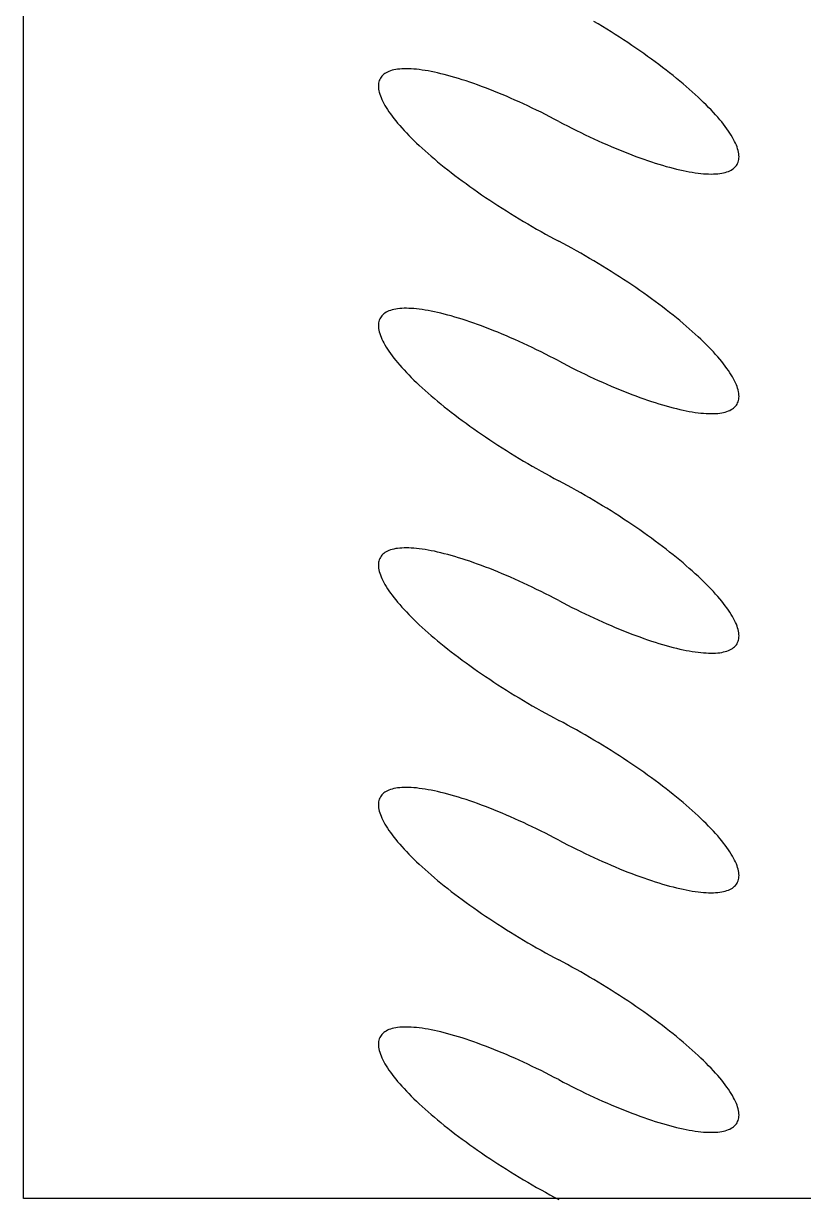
# Model space of a CAD drawing. Header units: millimetres. Extents: x -187744 to 2148, y -49419 to 6550.
# Drawn here: x -11965.4 to -11902.9, y -11611.5 to -11517.3 of the extents above; entities that cross this region are included whole.
import ezdxf

# ---------------------------------------------------------------- set-up
doc = ezdxf.new("R2010")
doc.units = ezdxf.units.MM
doc.header["$LTSCALE"] = 1000
doc.header["$MEASUREMENT"] = 0
doc.layers.add('A-WINDOW', color=12, linetype='Continuous')
doc.layers.add('FF-FURNA', color=40, linetype='Continuous')

# ---------------------------------------------------------------- blocks, each defined once
blk = doc.blocks.new('06BDR-PR2')
for points in [[(1014.8, 0, 0), (1015.17, 0.70889, 0), (1015.54, 1.41736, 0), (1015.9, 2.12497, 0), (1016.25, 2.8313, 0), (1016.6, 3.53593, 0), (1016.94, 4.23843, 0), (1017.27, 4.93837, 0), (1017.6, 5.63534, 0), (1017.91, 6.32892, 0), (1018.22, 7.01868, 0), (1018.53, 7.70421, 0), (1018.82, 8.38511, 0), (1019.11, 9.06095, 0), (1019.38, 9.73134, 0), (1019.65, 10.3959, 0), (1019.91, 11.0541, 0), (1020.16, 11.7057, 0), (1020.41, 12.3503, 0), (1020.64, 12.9874, 0), (1020.86, 13.6167, 0), (1021.08, 14.2378, 0), (1021.28, 14.8503, 0), (1021.48, 15.4538, 0), (1021.67, 16.0481, 0), (1021.84, 16.6327, 0), (1022.01, 17.2073, 0), (1022.16, 17.7715, 0), (1022.31, 18.325, 0), (1022.44, 18.8674, 0), (1022.57, 19.3985, 0), (1022.68, 19.9179, 0), (1022.79, 20.4254, 0), (1022.88, 20.9205, 0), (1022.96, 21.403, 0), (1023.03, 21.8726, 0), (1023.09, 22.329, 0), (1023.14, 22.772, 0), (1023.18, 23.2013, 0), (1023.21, 23.6166, 0), (1023.23, 24.0177, 0), (1023.24, 24.4043, 0), (1023.23, 24.7762, 0), (1023.22, 25.1332, 0), (1023.19, 25.475, 0), (1023.16, 25.8015, 0), (1023.11, 26.1125, 0), (1023.05, 26.4077, 0), (1022.98, 26.687, 0), (1022.9, 26.9503, 0), (1022.81, 27.1973, 0), (1022.71, 27.4279, 0), (1022.6, 27.642, 0), (1022.48, 27.8395, 0), (1022.35, 28.0201, 0), (1022.2, 28.1839, 0), (1022.05, 28.3308, 0), (1021.89, 28.4605, 0), (1021.71, 28.5732, 0), (1021.53, 28.6686, 0), (1021.34, 28.7467, 0), (1021.14, 28.8075, 0), (1020.92, 28.851, 0), (1020.7, 28.8771, 0), (1020.47, 28.8858, 0), (1020.23, 28.8771, 0), (1019.98, 28.851, 0), (1019.72, 28.8075, 0), (1019.46, 28.7467, 0), (1019.18, 28.6686, 0), (1018.9, 28.5732, 0), (1018.61, 28.4605, 0), (1018.31, 28.3308, 0), (1018, 28.1839, 0), (1017.68, 28.0201, 0), (1017.36, 27.8395, 0), (1017.03, 27.642, 0), (1016.69, 27.4279, 0), (1016.35, 27.1973, 0), (1016, 26.9503, 0), (1015.64, 26.687, 0), (1015.27, 26.4077, 0), (1014.9, 26.1125, 0), (1014.53, 25.8015, 0), (1014.15, 25.475, 0), (1013.76, 25.1332, 0), (1013.37, 24.7762, 0), (1012.97, 24.4043, 0), (1012.57, 24.0177, 0), (1012.16, 23.6166, 0), (1011.75, 23.2013, 0), (1011.34, 22.772, 0), (1010.92, 22.329, 0), (1010.5, 21.8726, 0), (1010.07, 21.403, 0), (1009.64, 20.9205, 0), (1009.21, 20.4254, 0), (1008.78, 19.9179, 0), (1008.35, 19.3985, 0), (1007.91, 18.8674, 0), (1007.47, 18.325, 0), (1007.03, 17.7715, 0), (1006.59, 17.2073, 0), (1006.15, 16.6327, 0), (1005.71, 16.0481, 0), (1005.27, 15.4538, 0), (1004.82, 14.8503, 0), (1004.38, 14.2378, 0), (1003.94, 13.6167, 0), (1003.5, 12.9874, 0), (1003.06, 12.3503, 0), (1002.62, 11.7057, 0), (1002.18, 11.0541, 0), (1001.75, 10.3959, 0), (1001.31, 9.73134, 0), (1000.88, 9.06095, 0), (1000.45, 8.38511, 0), (1000.03, 7.70421, 0), (999.606, 7.01868, 0), (999.187, 6.32892, 0), (998.771, 5.63534, 0)], [(1053.19, 0, 0), (1053.56, 0.70889, 0), (1053.92, 1.41736, 0), (1054.28, 2.12497, 0), (1054.64, 2.8313, 0), (1054.98, 3.53593, 0), (1055.32, 4.23843, 0), (1055.66, 4.93837, 0), (1055.98, 5.63534, 0), (1056.3, 6.32892, 0), (1056.61, 7.01868, 0), (1056.91, 7.70421, 0), (1057.21, 8.38511, 0), (1057.49, 9.06095, 0), (1057.77, 9.73134, 0), (1058.04, 10.3959, 0), (1058.3, 11.0541, 0), (1058.55, 11.7057, 0), (1058.79, 12.3503, 0), (1059.03, 12.9874, 0), (1059.25, 13.6167, 0), (1059.47, 14.2378, 0), (1059.67, 14.8503, 0), (1059.87, 15.4538, 0), (1060.05, 16.0481, 0), (1060.23, 16.6327, 0), (1060.39, 17.2073, 0), (1060.55, 17.7715, 0), (1060.69, 18.325, 0), (1060.83, 18.8674, 0), (1060.95, 19.3985, 0), (1061.07, 19.9179, 0), (1061.17, 20.4254, 0), (1061.26, 20.9205, 0), (1061.35, 21.403, 0), (1061.42, 21.8726, 0), (1061.48, 22.329, 0), (1061.53, 22.772, 0), (1061.57, 23.2013, 0), (1061.6, 23.6166, 0), (1061.62, 24.0177, 0), (1061.62, 24.4043, 0), (1061.62, 24.7762, 0), (1061.6, 25.1332, 0), (1061.58, 25.475, 0), (1061.54, 25.8015, 0), (1061.49, 26.1125, 0), (1061.44, 26.4077, 0), (1061.37, 26.687, 0), (1061.29, 26.9503, 0), (1061.2, 27.1973, 0), (1061.1, 27.4279, 0), (1060.99, 27.642, 0), (1060.86, 27.8395, 0), (1060.73, 28.0201, 0), (1060.59, 28.1839, 0), (1060.44, 28.3308, 0), (1060.27, 28.4605, 0), (1060.1, 28.5732, 0), (1059.92, 28.6686, 0), (1059.72, 28.7467, 0), (1059.52, 28.8075, 0), (1059.31, 28.851, 0), (1059.09, 28.8771, 0), (1058.86, 28.8858, 0), (1058.62, 28.8771, 0), (1058.37, 28.851, 0), (1058.11, 28.8075, 0), (1057.84, 28.7467, 0), (1057.57, 28.6686, 0), (1057.28, 28.5732, 0), (1056.99, 28.4605, 0), (1056.69, 28.3308, 0), (1056.38, 28.1839, 0), (1056.07, 28.0201, 0), (1055.74, 27.8395, 0), (1055.41, 27.642, 0), (1055.08, 27.4279, 0), (1054.73, 27.1973, 0), (1054.38, 26.9503, 0), (1054.02, 26.687, 0), (1053.66, 26.4077, 0), (1053.29, 26.1125, 0), (1052.91, 25.8015, 0), (1052.53, 25.475, 0), (1052.14, 25.1332, 0), (1051.75, 24.7762, 0), (1051.35, 24.4043, 0), (1050.95, 24.0177, 0), (1050.55, 23.6166, 0), (1050.14, 23.2013, 0), (1049.72, 22.772, 0), (1049.3, 22.329, 0), (1048.88, 21.8726, 0), (1048.46, 21.403, 0), (1048.03, 20.9205, 0), (1047.6, 20.4254, 0), (1047.17, 19.9179, 0), (1046.73, 19.3985, 0), (1046.3, 18.8674, 0), (1045.86, 18.325, 0), (1045.42, 17.7715, 0), (1044.98, 17.2073, 0), (1044.54, 16.6327, 0), (1044.09, 16.0481, 0), (1043.65, 15.4538, 0), (1043.21, 14.8503, 0), (1042.77, 14.2378, 0), (1042.32, 13.6167, 0), (1041.88, 12.9874, 0), (1041.44, 12.3503, 0), (1041, 11.7057, 0), (1040.57, 11.0541, 0), (1040.13, 10.3959, 0), (1039.7, 9.73134, 0), (1039.27, 9.06095, 0), (1038.84, 8.38511, 0), (1038.41, 7.70421, 0), (1037.99, 7.01868, 0), (1037.57, 6.32892, 0), (1037.16, 5.63534, 0), (1036.75, 4.93837, 0), (1036.34, 4.23843, 0), (1035.94, 3.53593, 0), (1035.54, 2.8313, 0), (1035.14, 2.12497, 0), (1034.75, 1.41736, 0), (1034.37, 0.70889, 0), (1033.99, 0, 0)], [(1091.57, 0, 0), (1091.94, 0.70889, 0), (1092.31, 1.41736, 0), (1092.67, 2.12497, 0), (1093.02, 2.8313, 0), (1093.37, 3.53593, 0), (1093.71, 4.23843, 0), (1094.04, 4.93837, 0), (1094.37, 5.63534, 0), (1094.68, 6.32892, 0), (1094.99, 7.01868, 0), (1095.3, 7.70421, 0), (1095.59, 8.38511, 0), (1095.88, 9.06095, 0), (1096.15, 9.73134, 0), (1096.42, 10.3959, 0), (1096.68, 11.0541, 0), (1096.94, 11.7057, 0), (1097.18, 12.3503, 0), (1097.41, 12.9874, 0), (1097.64, 13.6167, 0), (1097.85, 14.2378, 0), (1098.06, 14.8503, 0), (1098.25, 15.4538, 0), (1098.44, 16.0481, 0), (1098.61, 16.6327, 0), (1098.78, 17.2073, 0), (1098.93, 17.7715, 0), (1099.08, 18.325, 0), (1099.21, 18.8674, 0), (1099.34, 19.3985, 0), (1099.45, 19.9179, 0), (1099.56, 20.4254, 0), (1099.65, 20.9205, 0), (1099.73, 21.403, 0), (1099.8, 21.8726, 0), (1099.87, 22.329, 0), (1099.92, 22.772, 0), (1099.96, 23.2013, 0), (1099.98, 23.6166, 0), (1100, 24.0177, 0), (1100.01, 24.4043, 0), (1100, 24.7762, 0), (1099.99, 25.1332, 0), (1099.96, 25.475, 0), (1099.93, 25.8015, 0), (1099.88, 26.1125, 0), (1099.82, 26.4077, 0), (1099.75, 26.687, 0), (1099.67, 26.9503, 0), (1099.58, 27.1973, 0), (1099.48, 27.4279, 0), (1099.37, 27.642, 0), (1099.25, 27.8395, 0), (1099.12, 28.0201, 0), (1098.97, 28.1839, 0), (1098.82, 28.3308, 0), (1098.66, 28.4605, 0), (1098.49, 28.5732, 0), (1098.3, 28.6686, 0), (1098.11, 28.7467, 0), (1097.91, 28.8075, 0), (1097.7, 28.851, 0), (1097.47, 28.8771, 0), (1097.24, 28.8858, 0), (1097, 28.8771, 0), (1096.75, 28.851, 0), (1096.5, 28.8075, 0), (1096.23, 28.7467, 0), (1095.95, 28.6686, 0), (1095.67, 28.5732, 0), (1095.38, 28.4605, 0), (1095.08, 28.3308, 0), (1094.77, 28.1839, 0), (1094.45, 28.0201, 0), (1094.13, 27.8395, 0), (1093.8, 27.642, 0), (1093.46, 27.4279, 0), (1093.12, 27.1973, 0), (1092.77, 26.9503, 0), (1092.41, 26.687, 0), (1092.04, 26.4077, 0), (1091.67, 26.1125, 0), (1091.3, 25.8015, 0), (1090.92, 25.475, 0), (1090.53, 25.1332, 0), (1090.14, 24.7762, 0), (1089.74, 24.4043, 0), (1089.34, 24.0177, 0), (1088.93, 23.6166, 0), (1088.52, 23.2013, 0), (1088.11, 22.772, 0), (1087.69, 22.329, 0), (1087.27, 21.8726, 0), (1086.84, 21.403, 0), (1086.42, 20.9205, 0), (1085.99, 20.4254, 0), (1085.55, 19.9179, 0), (1085.12, 19.3985, 0), (1084.68, 18.8674, 0), (1084.24, 18.325, 0), (1083.8, 17.7715, 0), (1083.36, 17.2073, 0), (1082.92, 16.6327, 0), (1082.48, 16.0481, 0), (1082.04, 15.4538, 0), (1081.59, 14.8503, 0), (1081.15, 14.2378, 0), (1080.71, 13.6167, 0), (1080.27, 12.9874, 0), (1079.83, 12.3503, 0), (1079.39, 11.7057, 0), (1078.95, 11.0541, 0), (1078.52, 10.3959, 0), (1078.08, 9.73134, 0), (1077.65, 9.06095, 0), (1077.22, 8.38511, 0), (1076.8, 7.70421, 0), (1076.38, 7.01868, 0), (1075.96, 6.32892, 0), (1075.54, 5.63534, 0), (1075.13, 4.93837, 0), (1074.72, 4.23843, 0), (1074.32, 3.53593, 0), (1073.92, 2.8313, 0), (1073.53, 2.12497, 0), (1073.14, 1.41736, 0), (1072.76, 0.70889, 0), (1072.38, 0, 0)], [(1129.96, 0, 0), (1130.33, 0.70889, 0), (1130.7, 1.41736, 0), (1131.06, 2.12497, 0), (1131.41, 2.8313, 0), (1131.75, 3.53593, 0), (1132.09, 4.23843, 0), (1132.43, 4.93837, 0), (1132.75, 5.63534, 0), (1133.07, 6.32892, 0), (1133.38, 7.01868, 0), (1133.68, 7.70421, 0), (1133.98, 8.38511, 0), (1134.26, 9.06095, 0), (1134.54, 9.73134, 0), (1134.81, 10.3959, 0), (1135.07, 11.0541, 0), (1135.32, 11.7057, 0), (1135.56, 12.3503, 0), (1135.8, 12.9874, 0), (1136.02, 13.6167, 0), (1136.24, 14.2378, 0), (1136.44, 14.8503, 0), (1136.64, 15.4538, 0), (1136.82, 16.0481, 0), (1137, 16.6327, 0), (1137.16, 17.2073, 0), (1137.32, 17.7715, 0), (1137.47, 18.325, 0), (1137.6, 18.8674, 0), (1137.72, 19.3985, 0), (1137.84, 19.9179, 0), (1137.94, 20.4254, 0), (1138.04, 20.9205, 0), (1138.12, 21.403, 0), (1138.19, 21.8726, 0), (1138.25, 22.329, 0), (1138.3, 22.772, 0), (1138.34, 23.2013, 0), (1138.37, 23.6166, 0), (1138.39, 24.0177, 0), (1138.39, 24.4043, 0), (1138.39, 24.7762, 0), (1138.38, 25.1332, 0), (1138.35, 25.475, 0), (1138.31, 25.8015, 0), (1138.27, 26.1125, 0), (1138.21, 26.4077, 0), (1138.14, 26.687, 0), (1138.06, 26.9503, 0), (1137.97, 27.1973, 0), (1137.87, 27.4279, 0), (1137.76, 27.642, 0), (1137.64, 27.8395, 0), (1137.5, 28.0201, 0), (1137.36, 28.1839, 0), (1137.21, 28.3308, 0), (1137.04, 28.4605, 0), (1136.87, 28.5732, 0), (1136.69, 28.6686, 0), (1136.5, 28.7467, 0), (1136.29, 28.8075, 0), (1136.08, 28.851, 0), (1135.86, 28.8771, 0), (1135.63, 28.8858, 0), (1135.39, 28.8771, 0), (1135.14, 28.851, 0), (1134.88, 28.8075, 0), (1134.61, 28.7467, 0), (1134.34, 28.6686, 0), (1134.06, 28.5732, 0), (1133.76, 28.4605, 0), (1133.46, 28.3308, 0), (1133.16, 28.1839, 0), (1132.84, 28.0201, 0), (1132.52, 27.8395, 0), (1132.19, 27.642, 0), (1131.85, 27.4279, 0), (1131.5, 27.1973, 0), (1131.15, 26.9503, 0), (1130.79, 26.687, 0), (1130.43, 26.4077, 0), (1130.06, 26.1125, 0), (1129.68, 25.8015, 0), (1129.3, 25.475, 0), (1128.92, 25.1332, 0), (1128.52, 24.7762, 0), (1128.13, 24.4043, 0), (1127.72, 24.0177, 0), (1127.32, 23.6166, 0), (1126.91, 23.2013, 0), (1126.49, 22.772, 0), (1126.08, 22.329, 0), (1125.65, 21.8726, 0), (1125.23, 21.403, 0), (1124.8, 20.9205, 0), (1124.37, 20.4254, 0), (1123.94, 19.9179, 0), (1123.5, 19.3985, 0), (1123.07, 18.8674, 0), (1122.63, 18.325, 0), (1122.19, 17.7715, 0), (1121.75, 17.2073, 0), (1121.31, 16.6327, 0), (1120.86, 16.0481, 0), (1120.42, 15.4538, 0), (1119.98, 14.8503, 0), (1119.54, 14.2378, 0), (1119.1, 13.6167, 0), (1118.65, 12.9874, 0), (1118.21, 12.3503, 0), (1117.78, 11.7057, 0), (1117.34, 11.0541, 0), (1116.9, 10.3959, 0), (1116.47, 9.73134, 0), (1116.04, 9.06095, 0), (1115.61, 8.38511, 0), (1115.18, 7.70421, 0), (1114.76, 7.01868, 0), (1114.34, 6.32892, 0), (1113.93, 5.63534, 0), (1113.52, 4.93837, 0), (1113.11, 4.23843, 0), (1112.71, 3.53593, 0), (1112.31, 2.8313, 0), (1111.91, 2.12497, 0), (1111.53, 1.41736, 0), (1111.14, 0.70889, 0), (1110.77, 0, 0)], [(1168.34, 0, 0), (1168.72, 0.70889, 0), (1169.08, 1.41736, 0), (1169.44, 2.12497, 0), (1169.79, 2.8313, 0), (1170.14, 3.53593, 0), (1170.48, 4.23843, 0), (1170.81, 4.93837, 0), (1171.14, 5.63534, 0), (1171.46, 6.32892, 0), (1171.77, 7.01868, 0), (1172.07, 7.70421, 0), (1172.36, 8.38511, 0), (1172.65, 9.06095, 0), (1172.93, 9.73134, 0), (1173.2, 10.3959, 0), (1173.46, 11.0541, 0), (1173.71, 11.7057, 0), (1173.95, 12.3503, 0), (1174.18, 12.9874, 0), (1174.41, 13.6167, 0), (1174.62, 14.2378, 0), (1174.83, 14.8503, 0), (1175.02, 15.4538, 0), (1175.21, 16.0481, 0), (1175.38, 16.6327, 0), (1175.55, 17.2073, 0), (1175.71, 17.7715, 0), (1175.85, 18.325, 0), (1175.99, 18.8674, 0), (1176.11, 19.3985, 0), (1176.22, 19.9179, 0), (1176.33, 20.4254, 0), (1176.42, 20.9205, 0), (1176.5, 21.403, 0), (1176.58, 21.8726, 0), (1176.64, 22.329, 0), (1176.69, 22.772, 0), (1176.73, 23.2013, 0), (1176.76, 23.6166, 0), (1176.77, 24.0177, 0), (1176.78, 24.4043, 0), (1176.78, 24.7762, 0), (1176.76, 25.1332, 0), (1176.74, 25.475, 0), (1176.7, 25.8015, 0), (1176.65, 26.1125, 0), (1176.59, 26.4077, 0), (1176.52, 26.687, 0), (1176.45, 26.9503, 0), (1176.35, 27.1973, 0), (1176.25, 27.4279, 0), (1176.14, 27.642, 0), (1176.02, 27.8395, 0), (1175.89, 28.0201, 0), (1175.75, 28.1839, 0), (1175.59, 28.3308, 0), (1175.43, 28.4605, 0), (1175.26, 28.5732, 0), (1175.07, 28.6686, 0), (1174.88, 28.7467, 0), (1174.68, 28.8075, 0), (1174.47, 28.851, 0), (1174.25, 28.8771, 0), (1174.01, 28.8858, 0), (1173.77, 28.8771, 0), (1173.53, 28.851, 0), (1173.27, 28.8075, 0), (1173, 28.7467, 0), (1172.72, 28.6686, 0), (1172.44, 28.5732, 0), (1172.15, 28.4605, 0), (1171.85, 28.3308, 0), (1171.54, 28.1839, 0), (1171.23, 28.0201, 0), (1170.9, 27.8395, 0), (1170.57, 27.642, 0), (1170.23, 27.4279, 0), (1169.89, 27.1973, 0), (1169.54, 26.9503, 0), (1169.18, 26.687, 0), (1168.82, 26.4077, 0), (1168.45, 26.1125, 0), (1168.07, 25.8015, 0), (1167.69, 25.475, 0), (1167.3, 25.1332, 0), (1166.91, 24.7762, 0), (1166.51, 24.4043, 0), (1166.11, 24.0177, 0), (1165.7, 23.6166, 0), (1165.29, 23.2013, 0), (1164.88, 22.772, 0), (1164.46, 22.329, 0), (1164.04, 21.8726, 0), (1163.61, 21.403, 0), (1163.19, 20.9205, 0), (1162.76, 20.4254, 0), (1162.32, 19.9179, 0), (1161.89, 19.3985, 0), (1161.45, 18.8674, 0), (1161.01, 18.325, 0), (1160.57, 17.7715, 0), (1160.13, 17.2073, 0), (1159.69, 16.6327, 0), (1159.25, 16.0481, 0), (1158.81, 15.4538, 0), (1158.37, 14.8503, 0), (1157.92, 14.2378, 0), (1157.48, 13.6167, 0), (1157.04, 12.9874, 0), (1156.6, 12.3503, 0), (1156.16, 11.7057, 0), (1155.72, 11.0541, 0), (1155.29, 10.3959, 0), (1154.86, 9.73134, 0), (1154.42, 9.06095, 0), (1154, 8.38511, 0), (1153.57, 7.70421, 0), (1153.15, 7.01868, 0), (1152.73, 6.32892, 0), (1152.31, 5.63534, 0), (1151.9, 4.93837, 0), (1151.49, 4.23843, 0), (1151.09, 3.53593, 0), (1150.69, 2.8313, 0), (1150.3, 2.12497, 0), (1149.91, 1.41736, 0), (1149.53, 0.70889, 0), (1149.15, 0, 0)], [(1014.8, 0, 0), (1014.43, -0.70889, 0), (1014.06, -1.41736, 0), (1013.7, -2.12497, 0), (1013.35, -2.8313, 0), (1013, -3.53593, 0), (1012.67, -4.23843, 0), (1012.33, -4.93837, 0), (1012.01, -5.63534, 0), (1011.69, -6.32892, 0), (1011.38, -7.01868, 0), (1011.08, -7.70421, 0), (1010.78, -8.38511, 0), (1010.5, -9.06095, 0), (1010.22, -9.73134, 0), (1009.95, -10.3959, 0), (1009.69, -11.0541, 0), (1009.44, -11.7057, 0), (1009.2, -12.3503, 0), (1008.96, -12.9874, 0), (1008.74, -13.6167, 0), (1008.52, -14.2378, 0), (1008.32, -14.8503, 0), (1008.12, -15.4538, 0), (1007.94, -16.0481, 0), (1007.76, -16.6327, 0), (1007.6, -17.2073, 0), (1007.44, -17.7715, 0), (1007.29, -18.325, 0), (1007.16, -18.8674, 0), (1007.03, -19.3985, 0), (1006.92, -19.9179, 0), (1006.82, -20.4254, 0), (1006.72, -20.9205, 0), (1006.64, -21.403, 0), (1006.57, -21.8726, 0), (1006.51, -22.329, 0), (1006.46, -22.772, 0), (1006.42, -23.2013, 0), (1006.39, -23.6166, 0), (1006.37, -24.0177, 0), (1006.37, -24.4043, 0), (1006.37, -24.7762, 0), (1006.38, -25.1332, 0), (1006.41, -25.475, 0), (1006.45, -25.8015, 0), (1006.49, -26.1125, 0), (1006.55, -26.4077, 0), (1006.62, -26.687, 0), (1006.7, -26.9503, 0), (1006.79, -27.1973, 0), (1006.89, -27.4279, 0), (1007, -27.642, 0), (1007.12, -27.8395, 0), (1007.26, -28.0201, 0), (1007.4, -28.1839, 0), (1007.55, -28.3308, 0), (1007.71, -28.4605, 0), (1007.89, -28.5732, 0), (1008.07, -28.6686, 0), (1008.26, -28.7467, 0), (1008.47, -28.8075, 0), (1008.68, -28.851, 0), (1008.9, -28.8771, 0), (1009.13, -28.8858, 0), (1009.37, -28.8771, 0), (1009.62, -28.851, 0), (1009.88, -28.8075, 0), (1010.14, -28.7467, 0), (1010.42, -28.6686, 0), (1010.7, -28.5732, 0), (1011, -28.4605, 0), (1011.3, -28.3308, 0), (1011.6, -28.1839, 0), (1011.92, -28.0201, 0), (1012.24, -27.8395, 0), (1012.57, -27.642, 0), (1012.91, -27.4279, 0), (1013.26, -27.1973, 0), (1013.61, -26.9503, 0), (1013.97, -26.687, 0), (1014.33, -26.4077, 0), (1014.7, -26.1125, 0), (1015.08, -25.8015, 0), (1015.46, -25.475, 0), (1015.84, -25.1332, 0), (1016.24, -24.7762, 0), (1016.63, -24.4043, 0), (1017.04, -24.0177, 0), (1017.44, -23.6166, 0), (1017.85, -23.2013, 0), (1018.27, -22.772, 0), (1018.68, -22.329, 0), (1019.11, -21.8726, 0), (1019.53, -21.403, 0), (1019.96, -20.9205, 0), (1020.39, -20.4254, 0), (1020.82, -19.9179, 0), (1021.26, -19.3985, 0), (1021.69, -18.8674, 0), (1022.13, -18.325, 0), (1022.57, -17.7715, 0), (1023.01, -17.2073, 0), (1023.45, -16.6327, 0), (1023.89, -16.0481, 0), (1024.34, -15.4538, 0), (1024.78, -14.8503, 0), (1025.22, -14.2378, 0), (1025.66, -13.6167, 0), (1026.11, -12.9874, 0), (1026.55, -12.3503, 0), (1026.98, -11.7057, 0), (1027.42, -11.0541, 0), (1027.86, -10.3959, 0), (1028.29, -9.73134, 0), (1028.72, -9.06095, 0), (1029.15, -8.38511, 0), (1029.57, -7.70421, 0), (1030, -7.01868, 0), (1030.42, -6.32892, 0), (1030.83, -5.63534, 0), (1031.24, -4.93837, 0), (1031.65, -4.23843, 0), (1032.05, -3.53593, 0), (1032.45, -2.8313, 0), (1032.85, -2.12497, 0), (1033.23, -1.41736, 0), (1033.62, -0.70889, 0), (1033.99, 0, 0)], [(1053.19, 0, 0), (1052.82, -0.70889, 0), (1052.45, -1.41736, 0), (1052.09, -2.12497, 0), (1051.74, -2.8313, 0), (1051.39, -3.53593, 0), (1051.05, -4.23843, 0), (1050.72, -4.93837, 0), (1050.39, -5.63534, 0), (1050.08, -6.32892, 0), (1049.76, -7.01868, 0), (1049.46, -7.70421, 0), (1049.17, -8.38511, 0), (1048.88, -9.06095, 0), (1048.6, -9.73134, 0), (1048.34, -10.3959, 0), (1048.08, -11.0541, 0), (1047.82, -11.7057, 0), (1047.58, -12.3503, 0), (1047.35, -12.9874, 0), (1047.12, -13.6167, 0), (1046.91, -14.2378, 0), (1046.7, -14.8503, 0), (1046.51, -15.4538, 0), (1046.32, -16.0481, 0), (1046.15, -16.6327, 0), (1045.98, -17.2073, 0), (1045.83, -17.7715, 0), (1045.68, -18.325, 0), (1045.54, -18.8674, 0), (1045.42, -19.3985, 0), (1045.31, -19.9179, 0), (1045.2, -20.4254, 0), (1045.11, -20.9205, 0), (1045.03, -21.403, 0), (1044.95, -21.8726, 0), (1044.89, -22.329, 0), (1044.84, -22.772, 0), (1044.8, -23.2013, 0), (1044.78, -23.6166, 0), (1044.76, -24.0177, 0), (1044.75, -24.4043, 0), (1044.75, -24.7762, 0), (1044.77, -25.1332, 0), (1044.8, -25.475, 0), (1044.83, -25.8015, 0), (1044.88, -26.1125, 0), (1044.94, -26.4077, 0), (1045.01, -26.687, 0), (1045.09, -26.9503, 0), (1045.18, -27.1973, 0), (1045.28, -27.4279, 0), (1045.39, -27.642, 0), (1045.51, -27.8395, 0), (1045.64, -28.0201, 0), (1045.78, -28.1839, 0), (1045.94, -28.3308, 0), (1046.1, -28.4605, 0), (1046.27, -28.5732, 0), (1046.46, -28.6686, 0), (1046.65, -28.7467, 0), (1046.85, -28.8075, 0), (1047.06, -28.851, 0), (1047.29, -28.8771, 0), (1047.52, -28.8858, 0), (1047.76, -28.8771, 0), (1048.01, -28.851, 0), (1048.26, -28.8075, 0), (1048.53, -28.7467, 0), (1048.81, -28.6686, 0), (1049.09, -28.5732, 0), (1049.38, -28.4605, 0), (1049.68, -28.3308, 0), (1049.99, -28.1839, 0), (1050.31, -28.0201, 0), (1050.63, -27.8395, 0), (1050.96, -27.642, 0), (1051.3, -27.4279, 0), (1051.64, -27.1973, 0), (1051.99, -26.9503, 0), (1052.35, -26.687, 0), (1052.72, -26.4077, 0), (1053.09, -26.1125, 0), (1053.46, -25.8015, 0), (1053.84, -25.475, 0), (1054.23, -25.1332, 0), (1054.62, -24.7762, 0), (1055.02, -24.4043, 0), (1055.42, -24.0177, 0), (1055.83, -23.6166, 0), (1056.24, -23.2013, 0), (1056.65, -22.772, 0), (1057.07, -22.329, 0), (1057.49, -21.8726, 0), (1057.92, -21.403, 0), (1058.34, -20.9205, 0), (1058.77, -20.4254, 0), (1059.21, -19.9179, 0), (1059.64, -19.3985, 0), (1060.08, -18.8674, 0), (1060.52, -18.325, 0), (1060.96, -17.7715, 0), (1061.4, -17.2073, 0), (1061.84, -16.6327, 0), (1062.28, -16.0481, 0), (1062.72, -15.4538, 0), (1063.17, -14.8503, 0), (1063.61, -14.2378, 0), (1064.05, -13.6167, 0), (1064.49, -12.9874, 0), (1064.93, -12.3503, 0), (1065.37, -11.7057, 0), (1065.81, -11.0541, 0), (1066.24, -10.3959, 0), (1066.68, -9.73134, 0), (1067.11, -9.06095, 0), (1067.53, -8.38511, 0), (1067.96, -7.70421, 0), (1068.38, -7.01868, 0), (1068.8, -6.32892, 0), (1069.22, -5.63534, 0), (1069.63, -4.93837, 0), (1070.04, -4.23843, 0), (1070.44, -3.53593, 0), (1070.84, -2.8313, 0), (1071.23, -2.12497, 0), (1071.62, -1.41736, 0), (1072, -0.70889, 0), (1072.38, 0, 0)], [(1091.57, 0, 0), (1091.2, -0.70889, 0), (1090.84, -1.41736, 0), (1090.48, -2.12497, 0), (1090.12, -2.8313, 0), (1089.78, -3.53593, 0), (1089.44, -4.23843, 0), (1089.1, -4.93837, 0), (1088.78, -5.63534, 0), (1088.46, -6.32892, 0), (1088.15, -7.01868, 0), (1087.85, -7.70421, 0), (1087.55, -8.38511, 0), (1087.27, -9.06095, 0), (1086.99, -9.73134, 0), (1086.72, -10.3959, 0), (1086.46, -11.0541, 0), (1086.21, -11.7057, 0), (1085.97, -12.3503, 0), (1085.73, -12.9874, 0), (1085.51, -13.6167, 0), (1085.29, -14.2378, 0), (1085.09, -14.8503, 0), (1084.89, -15.4538, 0), (1084.71, -16.0481, 0), (1084.53, -16.6327, 0), (1084.37, -17.2073, 0), (1084.21, -17.7715, 0), (1084.07, -18.325, 0), (1083.93, -18.8674, 0), (1083.81, -19.3985, 0), (1083.69, -19.9179, 0), (1083.59, -20.4254, 0), (1083.49, -20.9205, 0), (1083.41, -21.403, 0), (1083.34, -21.8726, 0), (1083.28, -22.329, 0), (1083.23, -22.772, 0), (1083.19, -23.2013, 0), (1083.16, -23.6166, 0), (1083.14, -24.0177, 0), (1083.14, -24.4043, 0), (1083.14, -24.7762, 0), (1083.16, -25.1332, 0), (1083.18, -25.475, 0), (1083.22, -25.8015, 0), (1083.26, -26.1125, 0), (1083.32, -26.4077, 0), (1083.39, -26.687, 0), (1083.47, -26.9503, 0), (1083.56, -27.1973, 0), (1083.66, -27.4279, 0), (1083.77, -27.642, 0), (1083.9, -27.8395, 0), (1084.03, -28.0201, 0), (1084.17, -28.1839, 0), (1084.32, -28.3308, 0), (1084.49, -28.4605, 0), (1084.66, -28.5732, 0), (1084.84, -28.6686, 0), (1085.03, -28.7467, 0), (1085.24, -28.8075, 0), (1085.45, -28.851, 0), (1085.67, -28.8771, 0), (1085.9, -28.8858, 0), (1086.14, -28.8771, 0), (1086.39, -28.851, 0), (1086.65, -28.8075, 0), (1086.92, -28.7467, 0), (1087.19, -28.6686, 0), (1087.48, -28.5732, 0), (1087.77, -28.4605, 0), (1088.07, -28.3308, 0), (1088.38, -28.1839, 0), (1088.69, -28.0201, 0), (1089.01, -27.8395, 0), (1089.35, -27.642, 0), (1089.68, -27.4279, 0), (1090.03, -27.1973, 0), (1090.38, -26.9503, 0), (1090.74, -26.687, 0), (1091.1, -26.4077, 0), (1091.47, -26.1125, 0), (1091.85, -25.8015, 0), (1092.23, -25.475, 0), (1092.62, -25.1332, 0), (1093.01, -24.7762, 0), (1093.4, -24.4043, 0), (1093.81, -24.0177, 0), (1094.21, -23.6166, 0), (1094.62, -23.2013, 0), (1095.04, -22.772, 0), (1095.46, -22.329, 0), (1095.88, -21.8726, 0), (1096.3, -21.403, 0), (1096.73, -20.9205, 0), (1097.16, -20.4254, 0), (1097.59, -19.9179, 0), (1098.03, -19.3985, 0), (1098.46, -18.8674, 0), (1098.9, -18.325, 0), (1099.34, -17.7715, 0), (1099.78, -17.2073, 0), (1100.22, -16.6327, 0), (1100.67, -16.0481, 0), (1101.11, -15.4538, 0), (1101.55, -14.8503, 0), (1101.99, -14.2378, 0), (1102.44, -13.6167, 0), (1102.88, -12.9874, 0), (1103.32, -12.3503, 0), (1103.76, -11.7057, 0), (1104.19, -11.0541, 0), (1104.63, -10.3959, 0), (1105.06, -9.73134, 0), (1105.49, -9.06095, 0), (1105.92, -8.38511, 0), (1106.35, -7.70421, 0), (1106.77, -7.01868, 0), (1107.19, -6.32892, 0), (1107.6, -5.63534, 0), (1108.01, -4.93837, 0), (1108.42, -4.23843, 0), (1108.82, -3.53593, 0), (1109.22, -2.8313, 0), (1109.62, -2.12497, 0), (1110, -1.41736, 0), (1110.39, -0.70889, 0), (1110.77, 0, 0)], [(1129.96, 0, 0), (1129.59, -0.70889, 0), (1129.22, -1.41736, 0), (1128.86, -2.12497, 0), (1128.51, -2.8313, 0), (1128.16, -3.53593, 0), (1127.82, -4.23843, 0), (1127.49, -4.93837, 0), (1127.16, -5.63534, 0), (1126.85, -6.32892, 0), (1126.54, -7.01868, 0), (1126.23, -7.70421, 0), (1125.94, -8.38511, 0), (1125.65, -9.06095, 0), (1125.38, -9.73134, 0), (1125.11, -10.3959, 0), (1124.85, -11.0541, 0), (1124.59, -11.7057, 0), (1124.35, -12.3503, 0), (1124.12, -12.9874, 0), (1123.89, -13.6167, 0), (1123.68, -14.2378, 0), (1123.47, -14.8503, 0), (1123.28, -15.4538, 0), (1123.09, -16.0481, 0), (1122.92, -16.6327, 0), (1122.75, -17.2073, 0), (1122.6, -17.7715, 0), (1122.45, -18.325, 0), (1122.32, -18.8674, 0), (1122.19, -19.3985, 0), (1122.08, -19.9179, 0), (1121.97, -20.4254, 0), (1121.88, -20.9205, 0), (1121.8, -21.403, 0), (1121.73, -21.8726, 0), (1121.67, -22.329, 0), (1121.61, -22.772, 0), (1121.58, -23.2013, 0), (1121.55, -23.6166, 0), (1121.53, -24.0177, 0), (1121.52, -24.4043, 0), (1121.53, -24.7762, 0), (1121.54, -25.1332, 0), (1121.57, -25.475, 0), (1121.6, -25.8015, 0), (1121.65, -26.1125, 0), (1121.71, -26.4077, 0), (1121.78, -26.687, 0), (1121.86, -26.9503, 0), (1121.95, -27.1973, 0), (1122.05, -27.4279, 0), (1122.16, -27.642, 0), (1122.28, -27.8395, 0), (1122.41, -28.0201, 0), (1122.56, -28.1839, 0), (1122.71, -28.3308, 0), (1122.87, -28.4605, 0), (1123.04, -28.5732, 0), (1123.23, -28.6686, 0), (1123.42, -28.7467, 0), (1123.62, -28.8075, 0), (1123.84, -28.851, 0), (1124.06, -28.8771, 0), (1124.29, -28.8858, 0), (1124.53, -28.8771, 0), (1124.78, -28.851, 0), (1125.03, -28.8075, 0), (1125.3, -28.7467, 0), (1125.58, -28.6686, 0), (1125.86, -28.5732, 0), (1126.15, -28.4605, 0), (1126.45, -28.3308, 0), (1126.76, -28.1839, 0), (1127.08, -28.0201, 0), (1127.4, -27.8395, 0), (1127.73, -27.642, 0), (1128.07, -27.4279, 0), (1128.41, -27.1973, 0), (1128.76, -26.9503, 0), (1129.12, -26.687, 0), (1129.49, -26.4077, 0), (1129.86, -26.1125, 0), (1130.23, -25.8015, 0), (1130.61, -25.475, 0), (1131, -25.1332, 0), (1131.39, -24.7762, 0), (1131.79, -24.4043, 0), (1132.19, -24.0177, 0), (1132.6, -23.6166, 0), (1133.01, -23.2013, 0), (1133.42, -22.772, 0), (1133.84, -22.329, 0), (1134.26, -21.8726, 0), (1134.69, -21.403, 0), (1135.11, -20.9205, 0), (1135.54, -20.4254, 0), (1135.98, -19.9179, 0), (1136.41, -19.3985, 0), (1136.85, -18.8674, 0), (1137.29, -18.325, 0), (1137.73, -17.7715, 0), (1138.17, -17.2073, 0), (1138.61, -16.6327, 0), (1139.05, -16.0481, 0), (1139.49, -15.4538, 0), (1139.94, -14.8503, 0), (1140.38, -14.2378, 0), (1140.82, -13.6167, 0), (1141.26, -12.9874, 0), (1141.7, -12.3503, 0), (1142.14, -11.7057, 0), (1142.58, -11.0541, 0), (1143.01, -10.3959, 0), (1143.45, -9.73134, 0), (1143.88, -9.06095, 0), (1144.31, -8.38511, 0), (1144.73, -7.70421, 0), (1145.15, -7.01868, 0), (1145.57, -6.32892, 0), (1145.99, -5.63534, 0), (1146.4, -4.93837, 0), (1146.81, -4.23843, 0), (1147.21, -3.53593, 0), (1147.61, -2.8313, 0), (1148, -2.12497, 0), (1148.39, -1.41736, 0), (1148.77, -0.70889, 0), (1149.15, 0, 0)], [(1168.34, 0, 0), (1167.97, -0.70889, 0), (1167.61, -1.41736, 0), (1167.25, -2.12497, 0), (1166.89, -2.8313, 0), (1166.55, -3.53593, 0), (1166.21, -4.23843, 0), (1165.88, -4.93837, 0), (1165.55, -5.63534, 0), (1165.23, -6.32892, 0), (1164.92, -7.01868, 0), (1164.62, -7.70421, 0), (1164.33, -8.38511, 0), (1164.04, -9.06095, 0), (1163.76, -9.73134, 0), (1163.49, -10.3959, 0), (1163.23, -11.0541, 0), (1162.98, -11.7057, 0), (1162.74, -12.3503, 0), (1162.5, -12.9874, 0), (1162.28, -13.6167, 0), (1162.07, -14.2378, 0), (1161.86, -14.8503, 0), (1161.66, -15.4538, 0), (1161.48, -16.0481, 0), (1161.3, -16.6327, 0), (1161.14, -17.2073, 0), (1160.98, -17.7715, 0), (1160.84, -18.325, 0), (1160.7, -18.8674, 0), (1160.58, -19.3985, 0), (1160.46, -19.9179, 0), (1160.36, -20.4254, 0), (1160.27, -20.9205, 0), (1160.18, -21.403, 0), (1160.11, -21.8726, 0), (1160.05, -22.329, 0), (1160, -22.772, 0), (1159.96, -23.2013, 0), (1159.93, -23.6166, 0), (1159.91, -24.0177, 0), (1159.91, -24.4043, 0), (1159.91, -24.7762, 0), (1159.93, -25.1332, 0), (1159.95, -25.475, 0), (1159.99, -25.8015, 0), (1160.04, -26.1125, 0), (1160.09, -26.4077, 0), (1160.16, -26.687, 0), (1160.24, -26.9503, 0), (1160.33, -27.1973, 0), (1160.43, -27.4279, 0), (1160.55, -27.642, 0), (1160.67, -27.8395, 0), (1160.8, -28.0201, 0), (1160.94, -28.1839, 0), (1161.09, -28.3308, 0), (1161.26, -28.4605, 0), (1161.43, -28.5732, 0), (1161.61, -28.6686, 0), (1161.81, -28.7467, 0), (1162.01, -28.8075, 0), (1162.22, -28.851, 0), (1162.44, -28.8771, 0), (1162.67, -28.8858, 0), (1162.91, -28.8771, 0), (1163.16, -28.851, 0), (1163.42, -28.8075, 0), (1163.69, -28.7467, 0), (1163.96, -28.6686, 0), (1164.25, -28.5732, 0), (1164.54, -28.4605, 0), (1164.84, -28.3308, 0), (1165.15, -28.1839, 0), (1165.46, -28.0201, 0), (1165.79, -27.8395, 0), (1166.12, -27.642, 0), (1166.45, -27.4279, 0), (1166.8, -27.1973, 0), (1167.15, -26.9503, 0), (1167.51, -26.687, 0), (1167.87, -26.4077, 0), (1168.24, -26.1125, 0), (1168.62, -25.8015, 0), (1169, -25.475, 0), (1169.39, -25.1332, 0), (1169.78, -24.7762, 0), (1170.18, -24.4043, 0), (1170.58, -24.0177, 0), (1170.98, -23.6166, 0), (1171.39, -23.2013, 0), (1171.81, -22.772, 0), (1172.23, -22.329, 0), (1172.65, -21.8726, 0), (1173.07, -21.403, 0), (1173.5, -20.9205, 0), (1173.93, -20.4254, 0), (1174.36, -19.9179, 0), (1174.8, -19.3985, 0), (1175.23, -18.8674, 0), (1175.67, -18.325, 0), (1176.11, -17.7715, 0), (1176.55, -17.2073, 0), (1177, -16.6327, 0), (1177.44, -16.0481, 0), (1177.88, -15.4538, 0), (1178.32, -14.8503, 0), (1178.76, -14.2378, 0), (1179.21, -13.6167, 0), (1179.65, -12.9874, 0), (1180.09, -12.3503, 0), (1180.53, -11.7057, 0), (1180.96, -11.0541, 0), (1181.4, -10.3959, 0), (1181.83, -9.73134, 0), (1182.26, -9.06095, 0), (1182.69, -8.38511, 0), (1183.12, -7.70421, 0), (1183.54, -7.01868, 0), (1183.96, -6.32892, 0), (1184.37, -5.63534, 0), (1184.79, -4.93837, 0), (1185.19, -4.23843, 0), (1185.6, -3.53593, 0), (1185.99, -2.8313, 0), (1186.39, -2.12497, 0), (1186.78, -1.41736, 0), (1187.16, -0.70889, 0), (1187.54, 0, 0)]]:
    blk.add_polyline3d(points)

msp = doc.modelspace()

# ---------------------------------------------------------------- linework, layer by layer
at = {"layer": 'A-WINDOW'}
for p, q in [((-11965.357, -11611.462), (-11965.357, -8911.462)), ((-11564.768, -11611.462), (-11965.357, -11611.462))]:
    msp.add_line(p, q, dxfattribs=at)

# ---------------------------------------------------------------- block references
at = {"layer": 'FF-FURNA', "xscale": 0.4999999999999998, "yscale": 0.4999999999999998, "zscale": 0.4999999999999998, "rotation": 270}
msp.add_blockref('06BDR-PR2', (-11922.489, -11017.775), dxfattribs=at)

doc.saveas('drawing.dxf')
